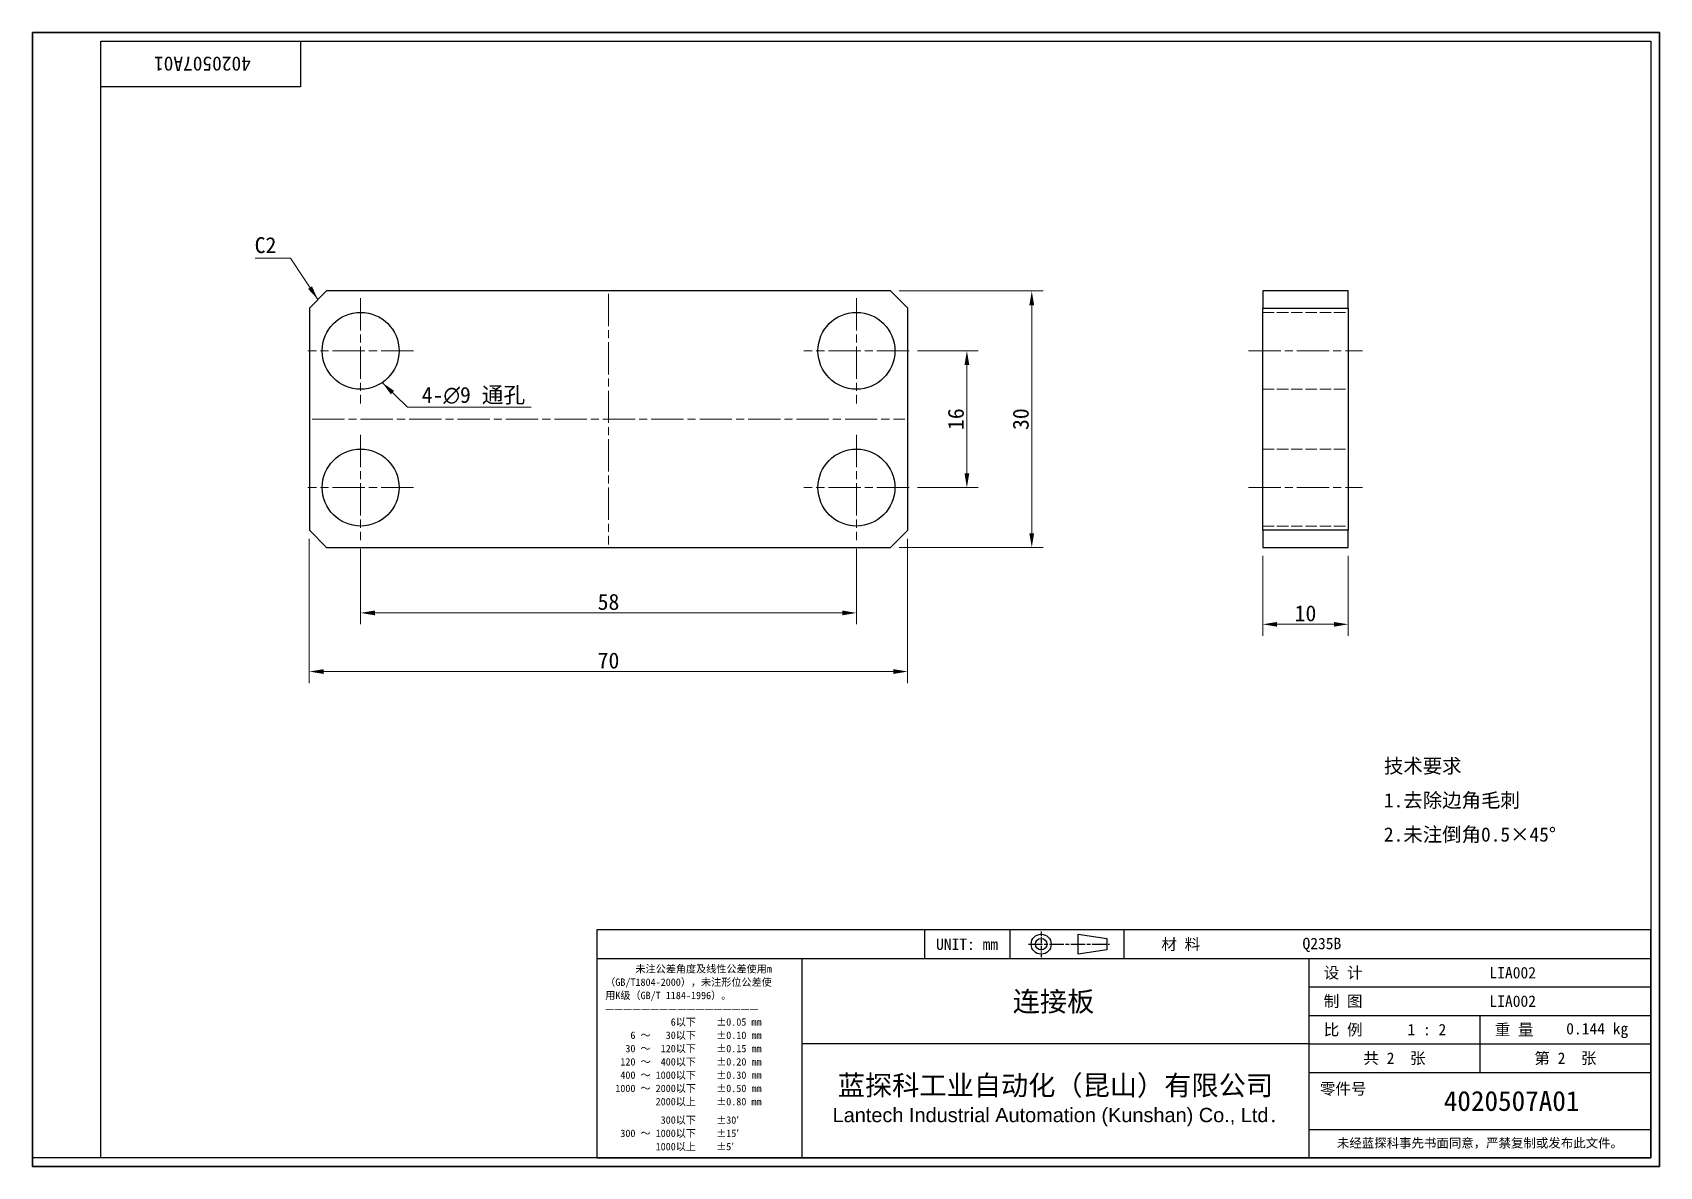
# Model space of a CAD drawing. Header units: millimetres. Extents: x 4 to 194, y 4 to 136.
import ezdxf
from ezdxf.enums import TextEntityAlignment as Align

# ---------------------------------------------------------------- set-up
doc = ezdxf.new("R2010")
doc.units = ezdxf.units.MM
doc.header["$LTSCALE"] = 0.666667
doc.linetypes.add('CHAIN', pattern=[0.3543, 0.2362, -0.0295, 0.0591, -0.0295])
doc.linetypes.add('DASHED', pattern=[0.2067, 0.1654, -0.0413])
for name, color, linetype, lineweight in [('1', 7, 'Continuous', 18), ('可见 (ISO)', 7, 'Continuous', 25), ('图框 (ISO)', 7, 'Continuous', 35), ('标题 (ISO)', 7, 'Continuous', 25)]:
    doc.layers.add(name, color=color, linetype=linetype, lineweight=lineweight)
for name, color, linetype, lineweight, true_color in [('中心标记 (ISO)', 1, 'CHAIN', 18, 0xff0000), ('中心线 (ISO)', 1, 'CHAIN', 18, 0xff0000), ('尺寸 (ISO)', 7, 'Continuous', 18, 0x008000), ('符号 (ISO)', 7, 'Continuous', 18, 0x008000), ('隐藏 (ISO)', 5, 'DASHED', 18, 0x0000ff)]:
    doc.layers.add(name, color=color, linetype=linetype, lineweight=lineweight, true_color=true_color)
doc.styles.add('文本样式164', font='SimSun.ttf')
doc.styles.add('文本样式165', font='SimSun.ttf')
doc.styles.add('文本样式74', font='SimSun.ttf')
doc.styles.add('最新国标', font='simfang.ttf')
doc.styles.add('注释文本 (ISO)', font='simfang.ttf')
doc.dimstyles.new('默认 (GB)', dxfattribs={"dimscale": 0.666667, "dimtxt": 2.8, "dimasz": 2.5, "dimexe": 2, "dimexo": 1.5, "dimgap": 0.5, "dimtad": 1, "dimtoh": 1, "dimdsep": 46, "dimtxsty": '最新国标', "dimcen": 0.09, "dimdle": 10, "dimclrd": 256, "dimclre": 256, "dimclrt": 256, "dimaunit": 1, "dimadec": 3, "dimazin": 2, "dimtfac": 0.535714, "dimtmove": 0, "dimatfit": 3, "dimfxl": 0, "dimtolj": 1, "dimtzin": 0, "dimlwd": -1, "dimlwe": -1, "dimarcsym": 0})
doc.dimstyles.new('默认 (GB)$7', dxfattribs={"dimscale": 0.666667, "dimtxt": 2.8, "dimasz": 2.5, "dimexe": 2, "dimexo": 1.5, "dimgap": 0.5, "dimtad": 1, "dimtoh": 1, "dimdsep": 46, "dimtxsty": '最新国标', "dimcen": 0.09, "dimdle": 10, "dimclrd": 256, "dimclre": 256, "dimclrt": 256, "dimaunit": 1, "dimadec": 3, "dimazin": 2, "dimtfac": 0.535714, "dimtmove": 0, "dimatfit": 3, "dimfxl": 0, "dimtolj": 1, "dimtzin": 0, "dimlwd": -1, "dimlwe": -1, "dimarcsym": 0})

# ---------------------------------------------------------------- blocks, each defined once
blk = doc.blocks.new('图框 最新国标')
at = {"layer": '图框 (ISO)'}
for p, q in [((6, 7), (6, 204.5)), ((6, 204.5), (291.5, 204.5)), ((291.5, 204.5), (291.5, 5.5)), ((6, 7), (6, 5.5)), ((6, 7), (6, 5.5)), ((291.5, 5.5), (6, 5.5))]:
    blk.add_line(p, q, dxfattribs=at)
at = {"layer": '图框 (ISO)', "color": 7, "linetype": 'Continuous', "lineweight": 25}
for p, q in [((18, 203), (290, 203)), ((18, 7), (18, 203)), ((18, 203), (290, 203)), ((53, 203), (53, 195)), ((290, 203), (290, 7)), ((290, 203), (290, 7)), ((53, 195), (18, 195)), ((290, 7), (6, 7)), ((290, 7), (18, 7))]:
    blk.add_line(p, q, dxfattribs=at)
at = {"layer": '图框 (ISO)', "style": '文本样式74'}
blk.add_attdef('零件代号_001', (44.32, 200.25), '', height=2.5, rotation=180, dxfattribs=at)
blk = doc.blocks.new('标题栏 最新国标')
at = {"layer": '标题 (ISO)'}
for p, q in [((381.98, -183.84), (196.98, -183.84)), ((196.98, -183.84), (196.98, -223.84)), ((254.48, -183.84), (254.48, -188.84)), ((269.48, -183.84), (269.48, -188.84)), ((281.48, -188.09), (281.48, -184.59)), ((281.48, -184.59), (286.48, -185.34)), ((286.48, -185.34), (286.48, -187.34)), ((289.48, -183.84), (289.48, -188.84)), ((381.98, -223.84), (381.98, -183.84)), ((383.48, -183.84), (383.48, -225.34)), ((286.48, -187.34), (281.48, -188.09)), ((196.98, -188.84), (381.98, -188.84)), ((232.98, -188.84), (232.98, -223.84)), ((321.98, -188.84), (321.98, -223.84)), ((321.98, -193.84), (381.98, -193.84)), ((321.98, -198.84), (381.98, -198.84)), ((351.98, -198.84), (351.98, -208.84)), ((321.98, -203.84), (232.98, -203.84)), ((321.98, -203.84), (381.98, -203.84)), ((321.98, -208.84), (381.98, -208.84)), ((321.98, -218.84), (381.98, -218.84)), ((196.98, -223.84), (381.98, -223.84)), ((383.48, -225.34), (196.98, -225.34))]:
    blk.add_line(p, q, dxfattribs=at)
at = {"layer": '标题 (ISO)', "linetype": 'CHAIN', "ltscale": 5.000333}
blk.add_line((274.98, -184.09), (274.98, -188.59), dxfattribs=at)
at = {"layer": '标题 (ISO)', "linetype": 'CHAIN', "ltscale": 15.834605}
blk.add_line((272.73, -186.34), (286.98, -186.34), dxfattribs=at)
at = {"layer": '标题 (ISO)'}
for radius in [1.75, 1]:
    blk.add_circle((274.98, -186.34), radius, dxfattribs=at)
at = {"layer": '1', "style": '文本样式164'}
for s, p in [('UNIT: mm', (261.98, -186.34)), ('材 料', (299.48, -186.34)), ('设 计', (327.98, -191.34)), ('制 图', (327.98, -196.34)), ('比 例', (327.98, -201.34)), ('重 量', (357.98, -201.34)), ('共 2  张', (336.98, -206.34)), ('第 2  张', (366.98, -206.34))]:
    blk.add_text(s, height=2, dxfattribs=at).set_placement(p, align=Align.MIDDLE_CENTER)
at = {"layer": '标题 (ISO)', "char_height": 2, "style": '注释文本 (ISO)'}
for s, insert, attachment_point, line_spacing_factor in [('{\\fSimSun|b0|i0|c134|p2;\\H0.65x;      未注公差角度及线性公差使用m\\P（GB/T1804-2000），未注形位公差使\\P用K级（GB/T 1184-1996）。\\P—————————————————\\P             6以下    ±0.05 mm\\P     6 ～   30以下    ±0.10 mm\\P    30 ～  120以下    ±0.15 mm\\P   120 ～  400以下    ±0.20 mm\\P   400 ～ 1000以下    ±0.30 mm\\P  1000 ～ 2000以下    ±0.50 mm\\P          2000以上    ±0.80 mm\\P\\H0.38462x;\\P\\H2.6x;           300以下    ±30′\\P   300 ～ 1000以下    ±15′\\P          1000以上    ±5′}', (198.48, -206.34), 4, 1.075116), ('{\\fMicrosoft YaHei|b0|i0|c134|p34;\\H1.75x;蓝探科工业自动化（昆山）有限公司\\P\\fArial|b0|i0|c0|p34;\\H0.71429x;Lantech Industrial Automation (Kunshan) Co., Ltd\\fFangSong|b0|i0|c134|p49;.\\H1.15195x; }', (277.48, -213.84), 5, 0.978695)]:
    blk.add_mtext(s, dxfattribs=dict(at, insert=insert, attachment_point=attachment_point, line_spacing_factor=line_spacing_factor))
at = {"layer": '标题 (ISO)', "attachment_point": 5, "style": '注释文本 (ISO)'}
for s, insert, char_height in [('\\fFangSong|b0|i0;零件号', (327.98, -211.84), 2), ('\\fSimSun|b0|i0;{\\H1.6000;未经蓝探科事先书面同意，严禁复制或发布此文件。}', (351.98, -221.34), 1.6)]:
    blk.add_mtext(s, dxfattribs=dict(at, insert=insert, char_height=char_height))
at = {"layer": '标题 (ISO)'}
for tag, p, height, style in [('材料_001', (320.84, -187.21), 2, '注释文本 (ISO)'), ('设计人_001', (353.65, -192.33), 2, '注释文本 (ISO)'), ('库存编号_001', (269.98, -198.14), 3.5, '文本样式165'), ('设计人_001', (353.65, -197.33), 2, '注释文本 (ISO)'), ('视图比例_001', (339.26, -202.33), 2, '注释文本 (ISO)'), ('质量\\P3;_001', (367.12, -202.16), 2, '注释文本 (ISO)'), ('零件代号_001', (345.63, -215.59), 3.5, '文本样式165')]:
    blk.add_attdef(tag, p, '', height=height, dxfattribs=dict(at, style=style))
blk = doc.blocks.new('*D5')
at = {"layer": 'Defpoints', "color": 0, "transparency": 16777216}
for p in [(42.38, 76.93), (100.38, 76.93), (100.38, 68.43)]:
    blk.add_point(p, dxfattribs=at)
at = {"layer": '尺寸 (ISO)', "color": 116, "true_color": 0x00803f, "transparency": 16777216}
for p, q in [((42.38, 75.93), (42.38, 67.1)), ((100.38, 75.93), (100.38, 67.1)), ((44.05, 68.43), (98.72, 68.43))]:
    blk.add_line(p, q, dxfattribs=at)
for points in [[(44.05, 68.71), (44.05, 68.15), (42.38, 68.43)], [(98.72, 68.71), (98.72, 68.15), (100.38, 68.43)]]:
    blk.add_solid(points, dxfattribs=at)
at = {"layer": '尺寸 (ISO)', "transparency": 16777216, "insert": (71.38, 69.71), "char_height": 1.867, "attachment_point": 5, "style": '最新国标'}
blk.add_mtext('\\A1;58', dxfattribs=at)
blk = doc.blocks.new('*D6')
at = {"layer": 'Defpoints', "color": 0, "transparency": 16777216}
for p in [(106.55, 99.1), (113.31, 99.1), (106.55, 83.1)]:
    blk.add_point(p, dxfattribs=at)
at = {"layer": '尺寸 (ISO)', "color": 116, "true_color": 0x00803f, "transparency": 16777216}
for p, q in [((107.55, 99.1), (114.64, 99.1)), ((113.31, 84.76), (113.31, 97.43)), ((107.55, 83.1), (114.64, 83.1))]:
    blk.add_line(p, q, dxfattribs=at)
for points in [[(113.03, 97.43), (113.59, 97.43), (113.31, 99.1)], [(113.03, 84.76), (113.59, 84.76), (113.31, 83.1)]]:
    blk.add_solid(points, dxfattribs=at)
at = {"layer": '尺寸 (ISO)', "transparency": 16777216, "insert": (112.03, 91.1), "char_height": 1.867, "attachment_point": 5, "rotation": 90, "style": '最新国标'}
blk.add_mtext('\\A1;16', dxfattribs=at)
blk = doc.blocks.new('*D7')
at = {"layer": 'Defpoints', "color": 0, "transparency": 16777216}
for p in [(36.38, 78.1), (106.38, 78.1), (36.38, 61.57)]:
    blk.add_point(p, dxfattribs=at)
at = {"layer": '尺寸 (ISO)', "color": 116, "true_color": 0x00803f, "transparency": 16777216}
for p, q in [((36.38, 77.1), (36.38, 60.23)), ((106.38, 77.1), (106.38, 60.23)), ((104.72, 61.57), (38.05, 61.57))]:
    blk.add_line(p, q, dxfattribs=at)
for points in [[(38.05, 61.85), (38.05, 61.29), (36.38, 61.57)], [(104.72, 61.85), (104.72, 61.29), (106.38, 61.57)]]:
    blk.add_solid(points, dxfattribs=at)
at = {"layer": '尺寸 (ISO)', "transparency": 16777216, "insert": (71.38, 62.85), "char_height": 1.867, "attachment_point": 5, "style": '最新国标'}
blk.add_mtext('\\A1;70', dxfattribs=at)
blk = doc.blocks.new('*D8')
at = {"layer": 'Defpoints', "color": 0, "transparency": 16777216}
for p in [(104.38, 106.1), (120.9, 106.1), (104.38, 76.1)]:
    blk.add_point(p, dxfattribs=at)
at = {"layer": '尺寸 (ISO)', "color": 116, "true_color": 0x00803f, "transparency": 16777216}
for p, q in [((105.38, 106.1), (122.23, 106.1)), ((120.9, 77.76), (120.9, 104.43)), ((105.38, 76.1), (122.23, 76.1))]:
    blk.add_line(p, q, dxfattribs=at)
for points in [[(120.62, 104.43), (121.18, 104.43), (120.9, 106.1)], [(120.62, 77.76), (121.18, 77.76), (120.9, 76.1)]]:
    blk.add_solid(points, dxfattribs=at)
at = {"layer": '尺寸 (ISO)', "transparency": 16777216, "insert": (119.62, 91.1), "char_height": 1.867, "attachment_point": 5, "rotation": 90, "style": '最新国标'}
blk.add_mtext('\\A1;30', dxfattribs=at)
blk = doc.blocks.new('*D9')
at = {"layer": 'Defpoints', "color": 0, "transparency": 16777216}
for p in [(147.92, 76.1), (157.92, 76.1), (147.92, 67.1)]:
    blk.add_point(p, dxfattribs=at)
at = {"layer": '尺寸 (ISO)', "color": 116, "true_color": 0x00803f, "transparency": 16777216}
for p, q in [((147.92, 75.1), (147.92, 65.76)), ((157.92, 75.1), (157.92, 65.76)), ((156.25, 67.1), (149.59, 67.1))]:
    blk.add_line(p, q, dxfattribs=at)
for points in [[(149.59, 67.37), (149.59, 66.82), (147.92, 67.1)], [(156.25, 67.37), (156.25, 66.82), (157.92, 67.1)]]:
    blk.add_solid(points, dxfattribs=at)
at = {"layer": '尺寸 (ISO)', "transparency": 16777216, "insert": (152.92, 68.37), "char_height": 1.867, "attachment_point": 5, "style": '最新国标'}
blk.add_mtext('\\A1;10', dxfattribs=at)

msp = doc.modelspace()

# ---------------------------------------------------------------- linework, layer by layer
at = {"layer": '中心标记 (ISO)', "ltscale": 23.990969}
for p, q in [((42.384, 105.263), (42.384, 92.93)), ((100.384, 105.263), (100.384, 92.93)), ((48.551, 99.097), (36.217, 99.097)), ((106.551, 99.097), (94.217, 99.097)), ((42.384, 89.263), (42.384, 76.93)), ((100.384, 89.263), (100.384, 76.93)), ((48.551, 83.097), (36.217, 83.097)), ((106.551, 83.097), (94.217, 83.097))]:
    msp.add_line(p, q, dxfattribs=at)
at = {"layer": '中心线 (ISO)', "ltscale": 23.990969}
for p, q in [((71.384, 105.763), (71.384, 76.43)), ((146.253, 99.097), (159.586, 99.097)), ((36.717, 91.097), (106.051, 91.097)), ((146.253, 83.097), (159.586, 83.097))]:
    msp.add_line(p, q, dxfattribs=at)
at = {"layer": '可见 (ISO)'}
for p, q in [((36.384, 104.097), (38.384, 106.097)), ((104.384, 106.097), (38.384, 106.097)), ((104.384, 106.097), (106.384, 104.097)), ((157.919, 106.097), (147.919, 106.097)), ((147.919, 106.097), (147.919, 104.097)), ((157.919, 104.097), (157.919, 106.097)), ((36.384, 104.097), (36.384, 78.097)), ((106.384, 78.097), (106.384, 104.097)), ((147.919, 104.097), (157.919, 104.097)), ((147.919, 78.097), (147.919, 104.097)), ((157.919, 104.097), (157.919, 78.097)), ((38.384, 76.097), (36.384, 78.097)), ((106.384, 78.097), (104.384, 76.097)), ((157.919, 78.097), (147.919, 78.097)), ((147.919, 78.097), (147.919, 76.097)), ((157.919, 76.097), (157.919, 78.097)), ((38.384, 76.097), (104.384, 76.097)), ((147.919, 76.097), (157.919, 76.097))]:
    msp.add_line(p, q, dxfattribs=at)
for centre in [(42.384, 99.097), (100.384, 99.097), (42.384, 83.097), (100.384, 83.097)]:
    msp.add_circle(centre, 4.5, dxfattribs=at)
at = {"layer": '隐藏 (ISO)', "ltscale": 12.094824}
for p, q in [((147.919, 103.597), (157.919, 103.597)), ((147.919, 94.597), (157.919, 94.597)), ((147.919, 87.597), (157.919, 87.597)), ((147.919, 78.597), (157.919, 78.597))]:
    msp.add_line(p, q, dxfattribs=at)

# ---------------------------------------------------------------- block references
at = {"xscale": 0.6666666666666666, "yscale": 0.6666666666666666, "zscale": 0.6666666666666666}
msp.add_blockref('图框 最新国标', (0, 0), dxfattribs=at).add_auto_attribs({'零件代号_001': '4020507A01'})
ref = msp.add_blockref('标题栏 最新国标', (-61.322, 153.896), dxfattribs=dict(xscale=0.6666666666666666, yscale=0.6666666666666666, zscale=0.6666666666666666))
ref.add_attrib('零件代号_001', '4020507A01', (169.101, 10.167), dxfattribs={"layer": '标题 (ISO)', "height": 2.3333, "style": '文本样式165'})
ref.add_attrib('库存编号_001', '连接板', (118.668, 21.801), dxfattribs={"layer": '标题 (ISO)', "height": 2.3333, "style": '文本样式165'})
ref.add_attrib('质量\\P3;_001', '0.144 kg', (183.425, 19.122), dxfattribs={"layer": '标题 (ISO)', "height": 1.3333, "style": '注释文本 (ISO)'})
ref.add_attrib('视图比例_001', '1 : 2', (164.853, 19.011), dxfattribs={"layer": '标题 (ISO)', "height": 1.3333, "style": '注释文本 (ISO)'})
ref.add_attrib('设计人_001', 'LIA002', (174.446, 25.674), dxfattribs={"layer": '标题 (ISO)', "height": 1.3333, "style": '注释文本 (ISO)'})
ref.add_attrib('设计人_001', 'LIA002', (174.446, 22.341), dxfattribs={"layer": '标题 (ISO)', "height": 1.3333, "style": '注释文本 (ISO)'})
ref.add_attrib('材料_001', 'Q235B', (152.573, 29.088), dxfattribs={"layer": '标题 (ISO)', "height": 1.3333, "style": '注释文本 (ISO)'})

# ---------------------------------------------------------------- texts
at = {"layer": '符号 (ISO)', "insert": (32.523, 112.394), "char_height": 1.8667, "attachment_point": 3, "style": '最新国标'}
msp.add_mtext('C2', dxfattribs=at)
at = {"layer": '符号 (ISO)'}
for s, insert, char_height, width, attachment_point, line_spacing_factor, style in [('4-\\fAIGDT|b0|i0;{\\H1.8667;n}\\fFangSong|b0|i0;{\\H1.8667;9 通孔}', (49.533, 92.801), 1.86667, 13.40276, 7, 0.49, '最新国标'), ('\\fFangSong|b0|i0;{\\H1.6667;技术要求\\P}\\fFangSong|b0|i0;{\\H1.6667;1.去除边角毛刺\\P}\\fFangSong|b0|i0;{\\H1.6667;2.未注倒角0.5×45°}', (162.096, 46.414), 1.66667, 23.7037, 4, 1.441304, '注释文本 (ISO)')]:
    msp.add_mtext(s, dxfattribs=dict(at, insert=insert, char_height=char_height, width=width, attachment_point=attachment_point, line_spacing_factor=line_spacing_factor, style=style))

# ---------------------------------------------------------------- dimensions: what is measured, and where the dimension line sits
at = {"layer": '尺寸 (ISO)', "color": 116, "true_color": 0x00803f}
for base, p1, p2, angle, picture, middle in [((120.897, 106.097), (104.384, 76.097), (104.384, 106.097), 270, '*D8', (120.897, 91.097)), ((113.309, 99.097), (106.551, 83.097), (106.551, 99.097), 90, '*D6', (113.309, 91.097)), ((100.384, 68.43), (42.384, 76.93), (100.384, 76.93), 180, '*D5', (71.384, 68.43)), ((147.919, 67.097), (157.919, 76.097), (147.919, 76.097), 180, '*D9', (152.919, 67.097))]:
    dim = msp.add_linear_dim(base=base, p1=p1, p2=p2, angle=angle, dimstyle='默认 (GB)', override={"dimgap": 0.5, "dimtoh": 0, "dimdec": 2, "dimtol": 0, "dimlim": 0, "dimtp": 0, "dimtm": 0, "dimtdec": 2, "dimtofl": 0, "dimatfit": 1}, dxfattribs=at)
    dim.commit()
    dim.dimension.update_dxf_attribs({"geometry": picture, "text_midpoint": middle, "dimtype": 160})
dim = msp.add_linear_dim(base=(36.384, 61.568), p1=(106.384, 78.097), p2=(36.384, 78.097), dimstyle='默认 (GB)', override={"dimgap": 0.5, "dimtoh": 0, "dimdec": 2, "dimtol": 0, "dimlim": 0, "dimtp": 0, "dimtm": 0, "dimtdec": 2, "dimtofl": 0, "dimatfit": 1}, dxfattribs=at)
dim.commit()
dim.dimension.update_dxf_attribs({"geometry": '*D7', "text_midpoint": (71.384, 61.568), "dimtype": 160})

# ---------------------------------------------------------------- leaders
at = {"layer": '符号 (ISO)', "color": 116, "true_color": 0x00803f, "annotation_type": 0, "has_hookline": 1, "hookline_direction": 1, "text_width": 2.475}
msp.add_leader([(37.384, 105.097), (34.189, 109.928), (32.523, 109.928)], dimstyle='默认 (GB)$7', override={"dimgap": 0, "dimtad": 1}, dxfattribs=at)
at = {"layer": '符号 (ISO)', "annotation_type": 0, "has_hookline": 1, "hookline_direction": 0, "text_width": 12.785}
msp.add_leader([(44.916, 95.377), (47.866, 92.49), (49.533, 92.49)], dimstyle='默认 (GB)$7', override={"dimgap": 0, "dimtad": 1}, dxfattribs=at)

doc.saveas('drawing.dxf')
